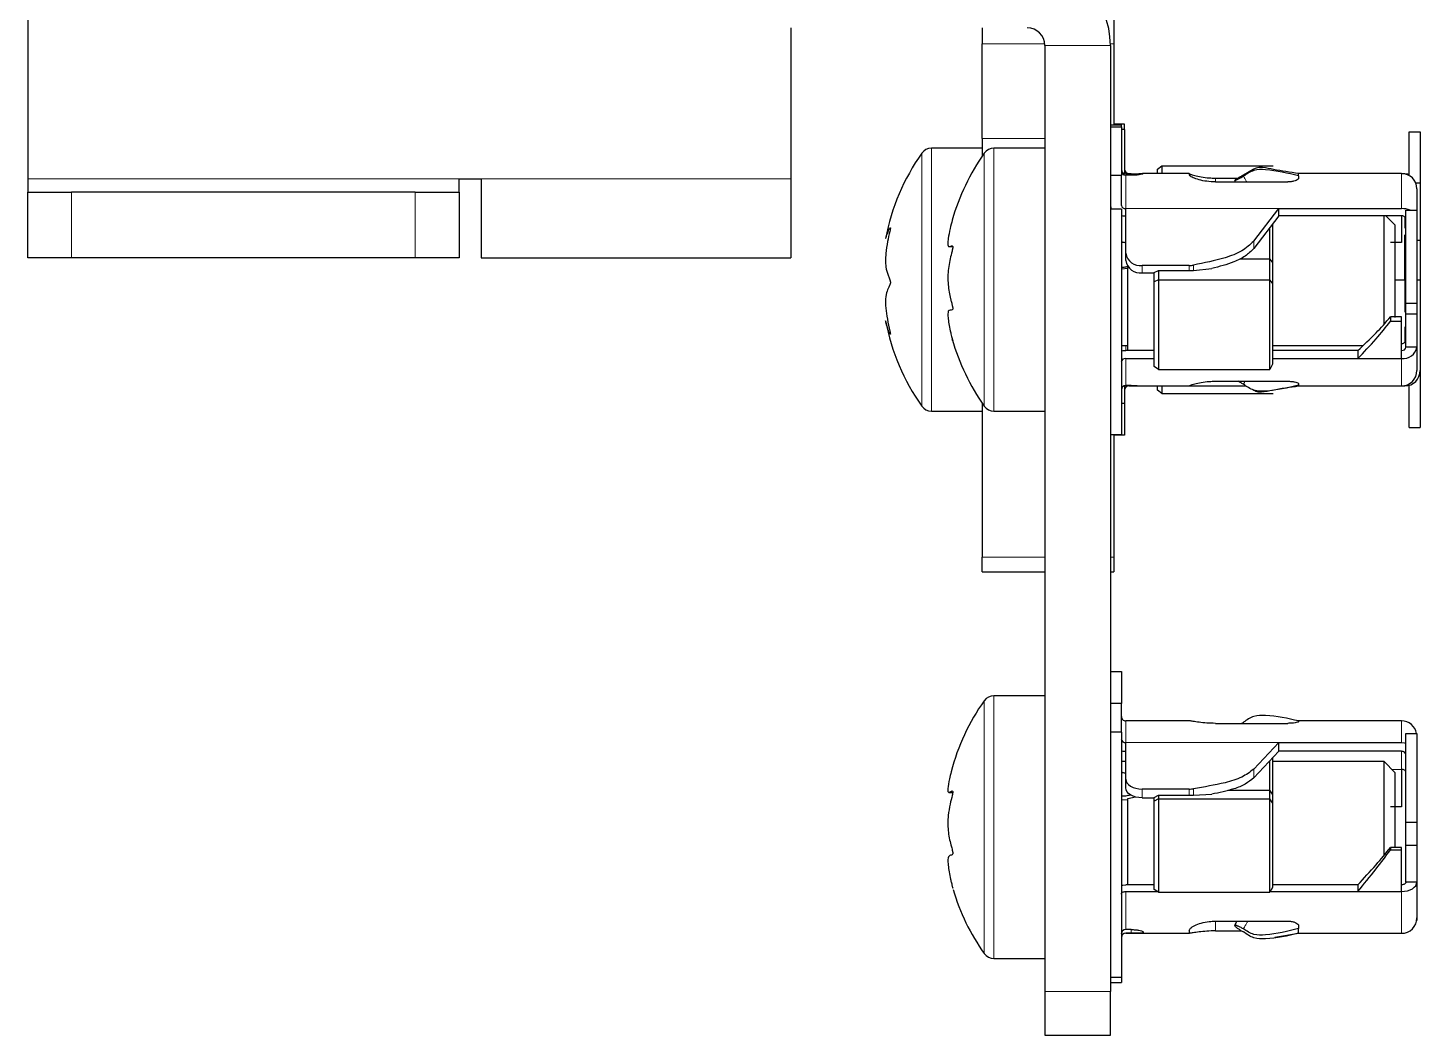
# Model space of a CAD drawing. Header units: millimetres. Extents: x -408 to 642, y 148 to 1992.
# Drawn here: x -59 to 4.6, y 148.4 to 194.4 of the extents above; entities that cross this region are included whole.
import ezdxf

# ---------------------------------------------------------------- set-up
doc = ezdxf.new("R2010")
doc.units = ezdxf.units.MM

msp = doc.modelspace()

# ---------------------------------------------------------------- linework, layer by layer
at = {"color": 7, "linetype": 'Continuous', "lineweight": 25}
for p, q in [((-59.045, 200.948), (-59.045, 187.548)), ((-9.445, 198.342), (-9.445, 193.724)), ((-24.195, 194.448), (-24.195, 187.548)), ((-15.445, 194.448), (-15.445, 193.724)), ((-15.445, 189.394), (-15.445, 193.724)), ((-12.595, 193.648), (-12.595, 150.448)), ((-9.595, 193.648), (-9.595, 150.448)), ((-9.445, 193.724), (-9.445, 190.026)), ((-9.595, 190.026), (-9.095, 190.026)), ((-9.595, 189.929), (-9.095, 189.929)), ((-8.945, 190.048), (-9.445, 190.048)), ((-9.095, 189.929), (-9.095, 190.026)), ((-9.095, 189.929), (-9.095, 187.7)), ((-8.945, 189.806), (-9.095, 189.806)), ((-8.945, 189.806), (-8.945, 190.048)), ((-8.945, 189.806), (-8.945, 187.789)), ((4.055, 189.706), (4.555, 189.706)), ((4.055, 187.704), (4.055, 189.706)), ((4.555, 189.706), (4.555, 187.364)), ((-15.445, 188.948), (-17.77, 188.948)), ((-15.445, 189.394), (-15.445, 188.599)), ((-12.595, 188.948), (-14.92, 188.948)), ((-9.095, 187.7), (-9.595, 187.7)), ((-9.095, 186.328), (-9.095, 187.7)), ((-8.645, 187.783), (-8.895, 187.783)), ((-8.645, 187.717), (-8.895, 187.717)), ((-8.745, 187.783), (-8.745, 187.798)), ((-8.745, 187.798), (-8.686, 187.798)), ((-5.995, 187.798), (-8.128, 187.798)), ((-8.095, 187.795), (-8.095, 187.786)), ((-7.445, 187.998), (-7.245, 188.141)), ((-7.445, 187.798), (-7.445, 187.998)), ((-7.245, 188.141), (-7.245, 187.798)), ((-7.245, 188.141), (-2.161, 188.141)), ((-5.995, 187.798), (-5.995, 187.743)), ((-3.067, 187.976), (-3.519, 187.727)), ((3.705, 187.798), (-0.995, 187.798)), ((-0.995, 187.683), (-0.995, 187.798)), ((-0.995, 187.683), (-0.995, 187.584)), ((3.705, 187.798), (3.855, 187.798)), ((-59.045, 187.548), (-59.045, 186.948)), ((-39.345, 186.948), (-39.345, 187.548)), ((-39.345, 187.548), (-38.345, 187.548)), ((-38.345, 187.548), (-38.345, 183.948)), ((-24.195, 187.548), (-24.195, 183.948)), ((-4.795, 187.585), (-3.764, 187.585)), ((-4.795, 187.413), (-1.495, 187.413)), ((-3.922, 187.476), (-3.922, 187.478)), ((-3.922, 187.475), (-3.888, 187.413)), ((4.352, 187.364), (4.555, 187.364)), ((4.405, 187.098), (4.405, 186.115)), ((4.555, 187.364), (4.555, 184.754)), ((-59.045, 183.948), (-59.045, 186.948)), ((-59.045, 186.948), (-57.045, 186.948)), ((-41.345, 186.948), (-57.045, 186.948)), ((-41.345, 186.948), (-39.345, 186.948)), ((-39.345, 186.948), (-39.345, 183.948)), ((-9.095, 186.173), (-9.595, 186.173)), ((-9.095, 186.173), (-9.095, 175.87)), ((-8.895, 184.151), (-8.895, 186.194)), ((-3.05, 184.708), (-1.895, 186.194)), ((-1.895, 185.86), (-3.05, 184.374)), ((-1.895, 185.86), (-1.895, 186.194)), ((-1.895, 186.194), (3.705, 186.194)), ((3.705, 185.86), (-1.895, 185.86)), ((2.905, 185.598), (2.905, 185.86)), ((3.405, 185.448), (2.993, 185.86)), ((3.905, 186.115), (4.405, 186.115)), ((3.905, 181.869), (3.905, 186.115)), ((4.405, 186.115), (4.405, 181.869)), ((-2.311, 183.897), (-2.311, 185.325)), ((-2.195, 185.474), (-2.195, 183.742)), ((2.905, 180.904), (2.905, 185.598)), ((3.405, 185.448), (3.405, 185.156)), ((3.405, 185.156), (3.405, 181.218)), ((-16.945, 184.463), (-16.815, 184.463)), ((3.705, 184.646), (3.205, 184.646)), ((4.405, 184.754), (4.555, 184.754)), ((4.555, 184.754), (4.555, 182.948)), ((-57.045, 183.948), (-59.045, 183.948)), ((-41.345, 183.948), (-57.045, 183.948)), ((-39.345, 183.948), (-41.345, 183.948)), ((-38.345, 183.948), (-24.195, 183.948)), ((-8.895, 183.817), (-8.895, 184.151)), ((-3.687, 183.897), (-2.311, 183.897)), ((-2.311, 182.936), (-2.311, 183.897)), ((-2.195, 183.742), (-2.311, 183.897)), ((-9.095, 183.443), (-8.795, 183.48)), ((-8.795, 183.495), (-8.751, 183.507)), ((-8.795, 179.716), (-8.795, 183.495)), ((-5.994, 183.594), (-8.145, 183.594)), ((-8.145, 183.259), (-7.595, 183.259)), ((-7.595, 183.273), (-7.395, 183.362)), ((-7.595, 182.853), (-7.595, 183.273)), ((-7.395, 183.362), (-7.395, 182.936)), ((-7.395, 183.362), (-5.994, 183.362)), ((-5.799, 183.371), (-4.96, 183.457)), ((-2.195, 183.742), (-2.195, 182.792)), ((-7.395, 182.936), (-7.595, 182.853)), ((-7.595, 178.982), (-7.595, 182.853)), ((-7.395, 182.936), (-7.395, 178.846)), ((-7.395, 182.936), (-2.311, 182.936)), ((-2.311, 178.846), (-2.311, 182.936)), ((-2.195, 182.792), (-2.311, 182.936)), ((-2.195, 182.792), (-2.195, 179.082)), ((3.405, 182.948), (3.855, 182.948)), ((3.855, 182.948), (3.905, 182.948)), ((4.405, 182.948), (4.555, 182.948)), ((4.555, 182.948), (4.555, 178.798)), ((3.905, 181.869), (4.405, 181.869)), ((3.905, 181.381), (3.905, 181.869)), ((3.905, 181.381), (4.405, 181.381)), ((3.905, 179.865), (3.905, 181.381)), ((4.405, 181.869), (4.405, 181.381)), ((4.405, 181.381), (4.405, 179.865)), ((3.205, 181.249), (3.205, 181.054)), ((3.705, 181.249), (3.205, 181.249)), ((3.205, 181.054), (3.705, 181.054)), ((3.705, 181.054), (3.705, 181.249)), ((-9.095, 179.948), (-8.795, 179.948)), ((-7.595, 179.716), (-8.895, 179.716)), ((-2.195, 179.948), (1.947, 179.948)), ((1.705, 179.716), (-2.195, 179.716)), ((1.705, 179.716), (1.705, 179.345)), ((4.405, 179.865), (3.905, 179.865)), ((4.405, 179.865), (4.405, 178.798)), ((-8.895, 179.345), (-7.595, 179.345)), ((-7.395, 178.846), (-7.595, 178.982)), ((-7.395, 178.846), (-2.311, 178.846)), ((-2.195, 179.082), (-2.311, 178.846)), ((-2.195, 179.345), (1.705, 179.345)), ((1.705, 179.345), (3.705, 179.345)), ((4.555, 178.798), (4.555, 176.19)), ((-8.945, 178.106), (-8.945, 177.315)), ((-8.645, 178.113), (-8.895, 178.113)), ((-8.745, 178.098), (-8.128, 178.098)), ((-8.128, 178.098), (-5.995, 178.098)), ((-7.445, 177.897), (-7.445, 178.098)), ((-7.245, 178.098), (-7.245, 177.755)), ((-5.995, 178.103), (-5.995, 178.098)), ((-5.995, 178.098), (-3.39, 178.098)), ((-4.795, 178.31), (-1.495, 178.31)), ((-0.995, 178.189), (-0.995, 178.129)), ((-0.995, 178.098), (-0.995, 178.129)), ((-0.995, 178.098), (3.705, 178.098)), ((3.705, 178.098), (3.855, 178.098)), ((4.055, 176.19), (4.055, 178.127)), ((-7.245, 177.755), (-7.445, 177.897)), ((-7.245, 177.755), (-2.161, 177.755)), ((-17.77, 176.948), (-15.445, 176.948)), ((-15.445, 177.296), (-15.445, 170.278)), ((-14.92, 176.948), (-12.595, 176.948)), ((-9.095, 177.315), (-8.945, 177.315)), ((-8.945, 177.315), (-8.945, 175.848)), ((4.055, 176.19), (4.555, 176.19)), ((-9.595, 175.87), (-9.095, 175.87)), ((-9.445, 175.87), (-9.445, 170.278)), ((-8.945, 175.848), (-9.445, 175.848)), ((-15.445, 169.608), (-15.445, 170.278)), ((-9.445, 170.278), (-9.445, 169.608)), ((-15.445, 169.608), (-12.595, 169.608)), ((-9.595, 169.608), (-9.445, 169.608)), ((-9.595, 165.048), (-9.095, 165.048)), ((-9.095, 165.048), (-9.095, 163.597)), ((-12.595, 163.948), (-14.92, 163.948)), ((-9.095, 163.597), (-9.595, 163.597)), ((-9.095, 162.291), (-9.095, 163.597)), ((-9.095, 162.291), (-9.595, 162.291)), ((-9.095, 162.291), (-9.095, 151.097)), ((-8.601, 162.798), (-8.895, 162.798)), ((-5.976, 162.798), (-8.601, 162.798)), ((-4.795, 162.687), (-1.495, 162.687)), ((3.705, 162.798), (-0.995, 162.798)), ((-0.995, 162.795), (-0.995, 162.798)), ((-0.995, 162.795), (-0.995, 162.768)), ((3.905, 162.219), (4.405, 162.219)), ((3.905, 158.171), (3.905, 162.219)), ((4.405, 162.219), (4.405, 158.171)), ((-8.895, 160.14), (-8.895, 161.806)), ((-3.05, 160.595), (-1.895, 161.806)), ((-1.895, 161.409), (-1.895, 161.806)), ((-1.895, 161.806), (3.705, 161.806)), ((-8.895, 160.948), (-9.095, 160.948)), ((-1.895, 161.409), (-3.05, 160.197)), ((-2.311, 159.63), (-2.311, 160.973)), ((-2.195, 161.094), (-2.195, 159.446)), ((2.905, 160.948), (-2.195, 160.948)), ((3.705, 161.409), (-1.895, 161.409)), ((3.405, 160.448), (2.905, 160.948)), ((2.905, 158.206), (2.905, 160.948)), ((3.405, 160.448), (3.405, 158.163)), ((-8.895, 159.743), (-8.895, 160.14)), ((-5.994, 159.686), (-8.145, 159.686)), ((-16.972, 159.536), (-16.818, 159.536)), ((-9.095, 159.195), (-8.795, 159.214)), ((-8.795, 159.249), (-8.455, 159.331)), ((-8.795, 155.312), (-8.795, 159.249)), ((-8.145, 159.288), (-7.595, 159.288)), ((-7.595, 159.304), (-7.395, 159.41)), ((-7.595, 159.132), (-7.595, 159.304)), ((-7.395, 159.235), (-7.595, 159.132)), ((-7.595, 155.095), (-7.595, 159.132)), ((-7.395, 159.41), (-7.395, 159.235)), ((-7.395, 159.41), (-5.994, 159.41)), ((-7.395, 159.235), (-7.395, 154.97)), ((-7.395, 159.235), (-2.311, 159.235)), ((-5.799, 159.414), (-4.96, 159.449)), ((-4.223, 159.63), (-2.311, 159.63)), ((-2.311, 159.235), (-2.311, 159.63)), ((-2.195, 159.446), (-2.311, 159.63)), ((-2.311, 154.97), (-2.311, 159.235)), ((-2.195, 159.056), (-2.311, 159.235)), ((-2.195, 159.446), (-2.195, 159.056)), ((-2.195, 159.056), (-2.195, 155.187)), ((3.705, 158.874), (3.205, 158.874)), ((2.905, 156.64), (2.905, 158.206)), ((3.405, 158.163), (3.405, 157.009)), ((3.905, 158.171), (4.405, 158.171)), ((3.905, 157.121), (3.905, 158.171)), ((4.405, 158.171), (4.405, 157.121)), ((3.905, 157.121), (4.405, 157.121)), ((3.905, 155.434), (3.905, 157.121)), ((4.405, 157.121), (4.405, 155.434)), ((3.205, 157.022), (3.205, 156.916)), ((3.705, 157.022), (3.205, 157.022)), ((3.205, 156.916), (3.705, 156.916)), ((3.705, 156.916), (3.705, 157.022)), ((-7.595, 155.312), (-8.895, 155.312)), ((-2.195, 155.187), (-2.311, 154.97)), ((1.705, 155.312), (-2.195, 155.312)), ((1.705, 155.312), (1.705, 155.01)), ((4.405, 155.434), (3.905, 155.434)), ((4.405, 155.434), (4.405, 153.798)), ((-8.895, 155.01), (-7.458, 155.01)), ((-7.395, 154.97), (-7.595, 155.095)), ((-7.395, 154.97), (-2.311, 154.97)), ((-2.29, 155.01), (1.705, 155.01)), ((1.705, 155.01), (3.705, 155.01)), ((-4.795, 153.654), (-1.495, 153.654)), ((-3.813, 153.654), (-3.922, 153.46)), ((-3.922, 153.451), (-3.922, 153.456)), ((-0.995, 153.444), (-0.995, 153.315)), ((-0.995, 153.098), (-0.995, 153.315)), ((4.394, 153.677), (4.405, 153.677)), ((4.405, 153.798), (4.405, 153.677)), ((-8.645, 153.268), (-8.895, 153.268)), ((-8.895, 153.098), (-8.601, 153.098)), ((-8.645, 153.098), (-8.895, 153.098)), ((-8.601, 153.098), (-5.976, 153.098)), ((-8.095, 153.154), (-8.095, 153.131)), ((-5.995, 153.23), (-5.995, 153.101)), ((-4.795, 153.209), (-3.599, 153.209)), ((-2.087, 152.921), (-0.995, 153.109)), ((-0.995, 153.098), (3.705, 153.098)), ((-14.92, 151.948), (-12.595, 151.948)), ((-9.595, 151.097), (-9.095, 151.097)), ((-9.595, 150.848), (-9.095, 150.848)), ((-9.095, 151.097), (-9.095, 150.848)), ((-12.595, 150.448), (-12.595, 148.448)), ((-9.595, 148.448), (-9.595, 150.448)), ((-12.595, 148.448), (-9.595, 148.448))]:
    msp.add_line(p, q, dxfattribs=at)
at = {"color": 8, "linetype": 'Continuous', "lineweight": 18}
for p, q in [((-15.445, 193.724), (-12.599, 193.724)), ((-12.595, 193.648), (-9.595, 193.648)), ((-9.596, 193.724), (-9.445, 193.724)), ((-17.77, 188.942), (-17.77, 188.948)), ((-17.77, 176.948), (-17.77, 188.942)), ((-12.595, 189.394), (-15.445, 189.394)), ((-14.92, 176.948), (-14.92, 188.948)), ((-18.211, 188.714), (-18.211, 188.719)), ((-18.211, 177.176), (-18.211, 188.714)), ((-15.361, 177.176), (-15.361, 188.719)), ((-8.895, 187.717), (-8.895, 186.194)), ((-8.645, 187.717), (-8.645, 187.783)), ((3.705, 186.194), (3.705, 187.798)), ((-59.045, 187.548), (-39.345, 187.548)), ((-38.345, 187.548), (-24.195, 187.548)), ((-4.795, 187.585), (-4.795, 187.413)), ((-57.045, 186.948), (-57.045, 183.948)), ((-41.345, 183.948), (-41.345, 186.948)), ((-8.895, 186.194), (-1.895, 186.194)), ((3.855, 185.307), (3.855, 185.814)), ((-3.05, 184.374), (-3.05, 184.708)), ((-8.145, 183.594), (-8.145, 183.259)), ((-5.994, 183.362), (-5.994, 183.594)), ((-5.799, 183.613), (-5.799, 183.371)), ((3.855, 181.466), (3.855, 182.948)), ((3.855, 180.081), (3.855, 180.793)), ((3.705, 179.716), (3.705, 180.036)), ((-8.895, 179.948), (-8.895, 179.716)), ((-8.895, 179.345), (-8.895, 178.113)), ((3.705, 178.098), (3.705, 179.345)), ((-8.745, 178.113), (-8.745, 178.098)), ((3.855, 178.098), (3.855, 178.114)), ((-15.445, 170.278), (-12.595, 170.278)), ((-9.595, 170.278), (-9.445, 170.278)), ((-15.361, 152.176), (-15.361, 163.719)), ((-14.92, 151.948), (-14.92, 163.948)), ((-8.895, 162.798), (-8.895, 161.806)), ((-3.519, 162.733), (-3.492, 162.687)), ((3.705, 161.806), (3.705, 162.798)), ((-8.895, 161.806), (-1.895, 161.806)), ((3.705, 160.583), (3.705, 161.409)), ((-3.05, 160.197), (-3.05, 160.595)), ((3.705, 160.583), (3.269, 160.583)), ((-8.145, 159.686), (-8.145, 159.288)), ((-5.994, 159.41), (-5.994, 159.686)), ((-5.799, 159.702), (-5.799, 159.414)), ((-8.895, 155.01), (-8.895, 153.268)), ((3.705, 153.098), (3.705, 155.01)), ((-4.795, 153.654), (-4.795, 153.209)), ((-8.645, 153.098), (-8.645, 153.268)), ((-9.595, 150.448), (-12.595, 150.448))]:
    msp.add_line(p, q, dxfattribs=at)
at = {"color": 7, "linetype": 'Continuous', "lineweight": 25, "flags": 128}
for points in [[(3.855, 187.798), (3.991, 187.784), (4.055, 187.769)], [(-9.595, 186.328), (-9.582, 186.237), (-9.556, 186.173)], [(-9.095, 185.879), (-9.032, 185.869), (-8.895, 185.86)], [(-9.095, 179.694), (-9.032, 179.706), (-8.895, 179.716)], [(3.705, 161.806), (3.841, 161.796), (3.905, 161.783)], [(-9.095, 161.432), (-9.032, 161.419), (-8.895, 161.409)], [(3.905, 160.462), (3.901, 160.486), (3.89, 160.508), (3.871, 160.529), (3.846, 160.548), (3.816, 160.563), (3.781, 160.574), (3.744, 160.581), (3.705, 160.583)], [(-8.895, 160.14), (-8.881, 160.052), (-8.838, 159.967), (-8.769, 159.888), (-8.676, 159.819), (-8.562, 159.763), (-8.432, 159.721), (-8.292, 159.695), (-8.145, 159.686)], [(-8.145, 159.288), (-8.292, 159.297), (-8.432, 159.323), (-8.562, 159.365), (-8.676, 159.421), (-8.769, 159.49), (-8.838, 159.569), (-8.881, 159.654), (-8.895, 159.743)], [(-9.095, 155.295), (-9.032, 155.304), (-8.895, 155.312)], [(3.905, 155.434), (3.901, 155.41), (3.89, 155.387), (3.871, 155.366), (3.846, 155.348), (3.816, 155.333), (3.781, 155.322), (3.744, 155.315), (3.705, 155.312)], [(3.705, 155.01), (3.841, 155.018), (3.973, 155.042), (4.094, 155.081), (4.2, 155.134), (4.287, 155.198), (4.352, 155.271), (4.391, 155.351), (4.405, 155.434)], [(-9.095, 154.888), (-9.091, 154.912), (-9.08, 154.935), (-9.061, 154.956), (-9.037, 154.974), (-9.006, 154.989), (-8.972, 155), (-8.934, 155.007), (-8.895, 155.01)]]:
    msp.add_lwpolyline(points, dxfattribs=at)
at = {"color": 7, "linetype": 'Continuous', "lineweight": 25}
for centre, radius, start, end in [((-13.395, 193.648), 3.8, 360, 90), ((-13.395, 193.648), 0.8, 0, 90), ((-17.77, 188.408), 0.54, 90, 144.74847), ((-14.92, 188.408), 0.54, 90, 144.74847), ((-10.045, 182.948), 10, 144.74847, 169.13664), ((-7.195, 182.948), 10, 144.74847, 164.2164), ((-8.895, 187.982), 0.2, 180.08935, 270.08907), ((-8.897, 187.915), 0.198, 180.48602, 270.47792), ((-8.745, 187.998), 0.2, 180, 270), ((3.705, 187.098), 0.7, 360, 90), ((-8.923, 186.369), 0.177, 193.44863, 278.95624), ((3.712, 185.233), 0.962, 66.6447, 90.4317), ((3.732, 185.684), 0.177, 13.44863, 98.95624), ((-8.229, 184.264), 0.676, 189.63694, 277.14426), ((-8.229, 183.93), 0.676, 189.63694, 277.14426), ((-5.994, 184.59), 0.996, 269.96573, 281.24283), ((-10.045, 182.948), 10, 190.82426, 215.25153), ((-7.195, 182.948), 10, 195.76708, 215.25153), ((3.732, 180.211), 0.177, 261.04376, 346.55137), ((3.727, 179.895), 0.18, 262.85574, 350.36306), ((3.783, 179.97), 0.63, 262.85574, 350.36306), ((-8.918, 179.166), 0.18, 82.85574, 170.36306), ((3.705, 178.798), 0.7, 270, 360), ((3.855, 178.798), 0.7, 270, 360), ((-8.895, 177.913), 0.2, 89.91093, 179.91065), ((-8.745, 177.898), 0.2, 90, 180), ((-17.77, 177.488), 0.54, 215.25153, 270), ((-14.92, 177.488), 0.54, 215.25153, 270), ((-7.195, 157.948), 10, 144.74847, 165.35216), ((-14.92, 163.408), 0.54, 90, 144.74847), ((-8.895, 162.998), 0.2, 180.0002, 270.0002), ((3.705, 162.098), 0.7, 9.94909, 90), ((-8.914, 161.989), 0.183, 187.23659, 275.7518), ((3.723, 161.226), 0.183, 7.23659, 95.7518), ((-5.993, 160.9), 1.214, 269.96029, 279.18959), ((-7.195, 157.948), 10, 196.54426, 215.25153), ((3.705, 153.798), 0.7, 270, 360), ((-8.899, 153.071), 0.197, 88.99664, 178.9602), ((-8.895, 152.898), 0.2, 89.9998, 179.9998), ((-14.92, 152.488), 0.54, 215.25153, 270)]:
    msp.add_arc(centre, radius, start, end, dxfattribs=at)
for centre, ratio in [((-5.994, 183.629), 0.356453), ((-5.994, 159.52), 0.14648)]:
    msp.add_ellipse(centre, major_axis=(0.75, 0), ratio=ratio, start_param=4.712389, end_param=4.975032, dxfattribs=at)
for points, knots in [([(-8.645, 187.783), (-8.583, 187.783), (-8.46, 187.784), (-8.295, 187.791), (-8.171, 187.797), (-8.105, 187.799), (-8.098, 187.796), (-8.095, 187.795)], [0, 0, 0, 0, 0.214393, 0.428789, 0.643061, 0.856854, 1, 1, 1, 1]), ([(-8.095, 187.786), (-8.101, 187.781), (-8.113, 187.771), (-8.207, 187.75), (-8.346, 187.73), (-8.501, 187.719), (-8.604, 187.717), (-8.645, 187.717)], [0, 0, 0, 0, 0.214305, 0.42865, 0.642279, 0.856223, 1, 1, 1, 1]), ([(-5.995, 187.792), (-5.983, 187.783), (-5.958, 187.763), (-5.758, 187.7), (-5.46, 187.635), (-5.122, 187.592), (-4.892, 187.587), (-4.795, 187.585)], [0, 0, 0, 0, 0.212833, 0.42585, 0.635542, 0.846587, 1, 1, 1, 1]), ([(-4.795, 187.413), (-4.93, 187.418), (-5.2, 187.429), (-5.559, 187.505), (-5.829, 187.602), (-5.974, 187.688), (-5.989, 187.727), (-5.995, 187.743)], [0, 0, 0, 0, 0.213238, 0.42649, 0.63916, 0.849598, 1, 1, 1, 1]), ([(-3.519, 187.727), (-3.568, 187.7), (-3.665, 187.645), (-3.79, 187.571), (-3.88, 187.514), (-3.918, 187.485), (-3.922, 187.48), (-3.922, 187.478)], [0, 0, 0, 0, 0.225867, 0.451734, 0.677598, 0.903479, 1, 1, 1, 1]), ([(-3.922, 187.476), (-3.918, 187.476), (-3.908, 187.475), (-3.833, 187.509), (-3.722, 187.565), (-3.609, 187.624), (-3.54, 187.662), (-3.519, 187.673)], [0, 0, 0, 0, 0.2258834, 0.4517668, 0.6776501, 0.9035238, 1, 1, 1, 1]), ([(-0.995, 187.683), (-1.494, 187.806), (-2.165, 187.971), (-3.06, 187.983), (-3.364, 187.777), (-3.519, 187.673)], [0, 0, 0, 0, 0.587693, 0.790818, 1, 1, 1, 1]), ([(-0.995, 187.798), (-1.382, 187.854), (-1.944, 187.937), (-2.552, 188.064), (-2.884, 188.082), (-3.025, 188.001), (-3.095, 187.961)], [0, 0, 0, 0, 0.53039, 0.769058, 0.884473, 1, 1, 1, 1]), ([(-0.995, 187.584), (-1.001, 187.567), (-1.012, 187.533), (-1.097, 187.481), (-1.224, 187.44), (-1.364, 187.416), (-1.458, 187.414), (-1.495, 187.413)], [0, 0, 0, 0, 0.214373, 0.428779, 0.642592, 0.856666, 1, 1, 1, 1]), ([(3.705, 185.86), (3.705, 185.704), (3.705, 185.345), (3.705, 184.899), (3.705, 184.646)], [0, 0, 0, 0, 0.4334515, 1, 1, 1, 1]), ([(-19.866, 184.83), (-19.866, 184.823), (-19.868, 184.804), (-19.806, 184.992), (-19.726, 185.194), (-19.668, 185.302), (-19.652, 185.321), (-19.646, 185.319), (-19.645, 185.308), (-19.647, 185.286), (-19.655, 185.235), (-19.7, 185.031), (-19.782, 184.664), (-19.852, 184.209), (-19.876, 183.804), (-19.851, 183.445), (-19.779, 183.206), (-19.698, 183.023), (-19.661, 182.923), (-19.649, 182.867), (-19.645, 182.838), (-19.645, 182.813), (-19.647, 182.785), (-19.658, 182.734), (-19.714, 182.598), (-19.806, 182.436), (-19.872, 182.152), (-19.869, 181.728), (-19.811, 181.26), (-19.733, 180.876), (-19.675, 180.617), (-19.654, 180.524), (-19.646, 180.475), (-19.645, 180.46), (-19.646, 180.452), (-19.654, 180.456), (-19.696, 180.534), (-19.777, 180.751), (-19.85, 180.992), (-19.862, 181.049), (-19.866, 181.067)], [0, 0, 0, 0, 0.031606, 0.08599, 0.146926, 0.162165, 0.169821, 0.172902, 0.176017, 0.178677, 0.182699, 0.194136, 0.245481, 0.30493, 0.341521, 0.378321, 0.450036, 0.485425, 0.500034, 0.504619, 0.507564, 0.510071, 0.512573, 0.517012, 0.53072, 0.594642, 0.659092, 0.697147, 0.750509, 0.809821, 0.823325, 0.836953, 0.840019, 0.842585, 0.845154, 0.849068, 0.859852, 0.907936, 0.969401, 1, 1, 1, 1]), ([(-16.817, 185.672), (-16.818, 185.667), (-16.849, 185.558), (-16.929, 185.24), (-16.999, 184.87), (-17.026, 184.587), (-17.001, 184.434), (-16.922, 184.471), (-16.839, 184.494), (-16.809, 184.486), (-16.798, 184.464), (-16.795, 184.444), (-16.795, 184.42), (-16.799, 184.384), (-16.817, 184.291), (-16.897, 183.985), (-16.983, 183.604), (-17.026, 183.094), (-17.007, 182.589), (-16.934, 182.225), (-16.862, 181.944), (-16.834, 181.84), (-16.815, 181.762), (-16.802, 181.705), (-16.796, 181.66), (-16.795, 181.643), (-16.795, 181.635)], [0, 0, 0, 0, 0.00365, 0.077461, 0.171814, 0.228586, 0.285766, 0.416114, 0.454923, 0.474397, 0.482246, 0.486516, 0.490821, 0.495681, 0.504404, 0.537695, 0.669138, 0.731239, 0.794134, 0.916194, 0.946326, 0.965487, 0.978097, 0.99078, 0.995843, 1, 1, 1, 1]), ([(-9.095, 184.712), (-9.094, 184.707), (-9.092, 184.697), (-9.075, 184.681), (-9.038, 184.663), (-8.968, 184.653), (-8.92, 184.645), (-8.895, 184.641)], [0, 0, 0, 0, 0.195302, 0.377541, 0.538909, 0.761383, 1, 1, 1, 1]), ([(-3.05, 184.708), (-3.219, 184.549), (-3.57, 184.217), (-4.552, 183.868), (-5.315, 183.712), (-5.799, 183.613)], [0, 0, 0, 0, 0.254027, 0.526591, 1, 1, 1, 1]), ([(3.855, 182.948), (3.855, 183.342), (3.855, 184.047), (3.855, 184.707), (3.855, 184.997)], [0, 0, 0, 0, 0.559866, 1, 1, 1, 1]), ([(-3.05, 184.374), (-3.17, 184.251), (-3.415, 184.001), (-4.079, 183.685), (-4.619, 183.545), (-4.96, 183.457)], [0, 0, 0, 0, 0.261809, 0.533628, 1, 1, 1, 1]), ([(-9.095, 183.549), (-9.094, 183.544), (-9.092, 183.535), (-9.075, 183.524), (-9.037, 183.515), (-8.961, 183.522), (-8.879, 183.532), (-8.822, 183.547), (-8.792, 183.554)], [0, 0, 0, 0, 0.146813, 0.283805, 0.40511, 0.587871, 0.783158, 1, 1, 1, 1]), ([(-16.795, 181.635), (-16.795, 181.628), (-16.796, 181.61), (-16.805, 181.583), (-16.847, 181.546), (-16.928, 181.564), (-16.998, 181.536), (-17.026, 181.405), (-17.003, 181.078), (-16.927, 180.671), (-16.846, 180.34), (-16.814, 180.219), (-16.8, 180.169), (-16.795, 180.151), (-16.795, 180.148), (-16.797, 180.156), (-16.805, 180.18), (-16.813, 180.209), (-16.818, 180.227)], [0, 0, 0, 0, 0.0080985, 0.0194887, 0.0510507, 0.192127, 0.3599728, 0.4662721, 0.5734397, 0.8070788, 0.883862, 0.9223376, 0.9416812, 0.9500322, 0.9584695, 0.9657153, 0.9784816, 1, 1, 1, 1]), ([(1.705, 179.716), (1.985, 179.972), (2.485, 180.429), (2.985, 180.999), (3.205, 181.249)], [0, 0, 0, 0, 0.559868, 1, 1, 1, 1]), ([(1.705, 179.345), (1.985, 179.633), (2.485, 180.149), (2.985, 180.778), (3.205, 181.054)], [0, 0, 0, 0, 0.559911, 1, 1, 1, 1]), ([(3.705, 179.345), (3.705, 179.633), (3.705, 180.149), (3.705, 180.778), (3.705, 181.054)], [0, 0, 0, 0, 0.559866, 1, 1, 1, 1]), ([(-8.645, 178.113), (-8.583, 178.112), (-8.459, 178.111), (-8.296, 178.105), (-8.177, 178.099), (-8.142, 178.098), (-8.128, 178.098)], [0, 0, 0, 0, 0.268337, 0.536678, 0.804865, 1, 1, 1, 1]), ([(-5.995, 178.103), (-5.983, 178.113), (-5.958, 178.132), (-5.758, 178.196), (-5.46, 178.26), (-5.122, 178.303), (-4.892, 178.308), (-4.795, 178.31)], [0, 0, 0, 0, 0.212833, 0.42585, 0.635542, 0.846587, 1, 1, 1, 1]), ([(-3.519, 178.169), (-3.568, 178.196), (-3.659, 178.247), (-3.731, 178.29), (-3.764, 178.31)], [0, 0, 0, 0, 0.54387, 1, 1, 1, 1]), ([(-0.995, 178.129), (-1.494, 178.01), (-2.165, 177.849), (-3.06, 177.853), (-3.364, 178.063), (-3.519, 178.169)], [0, 0, 0, 0, 0.587693, 0.790818, 1, 1, 1, 1]), ([(-3.095, 177.934), (-3.035, 177.9), (-2.946, 177.848), (-2.801, 177.818), (-2.566, 177.827), (-1.965, 177.961), (-1.395, 178.041), (-0.995, 178.098)], [0, 0, 0, 0, 0.113251, 0.16898, 0.224646, 0.455828, 1, 1, 1, 1]), ([(-1.495, 178.31), (-1.439, 178.309), (-1.327, 178.305), (-1.177, 178.281), (-1.064, 178.248), (-1.004, 178.215), (-0.998, 178.196), (-0.995, 178.189)], [0, 0, 0, 0, 0.214445, 0.428893, 0.643239, 0.857188, 1, 1, 1, 1]), ([(-0.995, 162.795), (-1.494, 162.911), (-2.165, 163.067), (-3.06, 163.05), (-3.364, 162.84), (-3.519, 162.733)], [0, 0, 0, 0, 0.587693, 0.790818, 1, 1, 1, 1]), ([(-4.795, 162.687), (-4.93, 162.69), (-5.2, 162.695), (-5.56, 162.735), (-5.826, 162.776), (-5.958, 162.798), (-5.972, 162.796), (-5.976, 162.796)], [0, 0, 0, 0, 0.2348136, 0.4696429, 0.703831, 0.935562, 1, 1, 1, 1]), ([(-3.599, 162.687), (-3.593, 162.69), (-3.568, 162.706), (-3.54, 162.721), (-3.519, 162.733)], [0, 0, 0, 0, 0.235419, 1, 1, 1, 1]), ([(-0.995, 162.768), (-1.001, 162.761), (-1.012, 162.747), (-1.097, 162.723), (-1.224, 162.701), (-1.364, 162.688), (-1.458, 162.687), (-1.495, 162.687)], [0, 0, 0, 0, 0.214373, 0.428779, 0.642592, 0.856666, 1, 1, 1, 1]), ([(-16.866, 160.478), (-16.895, 160.367), (-16.966, 160.094), (-17.022, 159.733), (-17.019, 159.535), (-16.961, 159.527), (-16.883, 159.585), (-16.825, 159.601), (-16.804, 159.597), (-16.796, 159.569), (-16.795, 159.55), (-16.796, 159.524), (-16.804, 159.47), (-16.846, 159.285), (-16.928, 158.97), (-16.999, 158.555), (-17.026, 158.131), (-17.001, 157.645), (-16.922, 157.28), (-16.839, 156.982), (-16.809, 156.868), (-16.798, 156.806), (-16.795, 156.772), (-16.795, 156.747), (-16.799, 156.723), (-16.817, 156.685), (-16.897, 156.654), (-16.983, 156.648), (-17.026, 156.483), (-17.007, 156.134), (-16.934, 155.733), (-16.862, 155.423), (-16.834, 155.313), (-16.815, 155.237), (-16.802, 155.189), (-16.796, 155.163), (-16.795, 155.16), (-16.795, 155.158)], [0, 0, 0, 0, 0.046233, 0.113467, 0.153166, 0.208832, 0.270707, 0.284793, 0.299011, 0.302209, 0.304886, 0.307566, 0.311648, 0.322899, 0.373059, 0.43718, 0.475761, 0.514619, 0.603202, 0.629576, 0.64281, 0.648144, 0.651045, 0.653971, 0.657274, 0.663202, 0.685826, 0.775152, 0.817355, 0.860097, 0.943047, 0.963524, 0.976545, 0.985115, 0.993735, 0.997175, 1, 1, 1, 1]), ([(-9.095, 160.52), (-9.094, 160.511), (-9.092, 160.494), (-9.075, 160.468), (-9.038, 160.441), (-8.968, 160.43), (-8.92, 160.422), (-8.895, 160.418)], [0, 0, 0, 0, 0.195302, 0.377541, 0.538909, 0.761383, 1, 1, 1, 1]), ([(-3.05, 160.595), (-3.219, 160.464), (-3.57, 160.194), (-4.552, 159.909), (-5.315, 159.782), (-5.799, 159.702)], [0, 0, 0, 0, 0.254027, 0.526591, 1, 1, 1, 1]), ([(3.705, 160.583), (3.705, 160.286), (3.705, 159.754), (3.705, 159.143), (3.705, 158.874)], [0, 0, 0, 0, 0.5597848, 1, 1, 1, 1]), ([(-3.05, 160.197), (-3.17, 160.097), (-3.415, 159.893), (-4.079, 159.635), (-4.619, 159.521), (-4.96, 159.449)], [0, 0, 0, 0, 0.261809, 0.533628, 1, 1, 1, 1]), ([(-9.095, 159.432), (-9.094, 159.423), (-9.092, 159.406), (-9.075, 159.385), (-9.037, 159.367), (-8.961, 159.372), (-8.842, 159.385), (-8.748, 159.409), (-8.68, 159.425)], [0, 0, 0, 0, 0.115696, 0.223653, 0.319247, 0.463273, 0.617169, 1, 1, 1, 1]), ([(1.705, 155.312), (1.985, 155.61), (2.485, 156.141), (2.985, 156.753), (3.205, 157.022)], [0, 0, 0, 0, 0.559868, 1, 1, 1, 1]), ([(1.705, 155.01), (1.985, 155.344), (2.485, 155.94), (2.985, 156.617), (3.205, 156.916)], [0, 0, 0, 0, 0.559911, 1, 1, 1, 1]), ([(3.705, 155.01), (3.705, 155.344), (3.705, 155.94), (3.705, 156.617), (3.705, 156.916)], [0, 0, 0, 0, 0.559866, 1, 1, 1, 1]), ([(-5.995, 153.23), (-5.983, 153.264), (-5.958, 153.333), (-5.758, 153.461), (-5.46, 153.574), (-5.122, 153.643), (-4.892, 153.651), (-4.795, 153.654)], [0, 0, 0, 0, 0.2128333, 0.4258501, 0.6355415, 0.8465873, 1, 1, 1, 1]), ([(-3.519, 153.302), (-3.568, 153.327), (-3.665, 153.378), (-3.79, 153.433), (-3.88, 153.465), (-3.918, 153.468), (-3.922, 153.459), (-3.922, 153.456)], [0, 0, 0, 0, 0.225867, 0.451734, 0.677598, 0.903479, 1, 1, 1, 1]), ([(-3.922, 153.451), (-3.918, 153.441), (-3.908, 153.42), (-3.833, 153.359), (-3.722, 153.282), (-3.609, 153.214), (-3.54, 153.174), (-3.519, 153.163)], [0, 0, 0, 0, 0.225883, 0.451767, 0.67765, 0.903524, 1, 1, 1, 1]), ([(-0.995, 153.315), (-1.494, 153.191), (-2.165, 153.023), (-3.06, 152.999), (-3.364, 153.2), (-3.519, 153.302)], [0, 0, 0, 0, 0.587693, 0.790818, 1, 1, 1, 1]), ([(-1.495, 153.654), (-1.439, 153.651), (-1.327, 153.646), (-1.177, 153.607), (-1.064, 153.552), (-1.004, 153.494), (-0.998, 153.459), (-0.995, 153.444)], [0, 0, 0, 0, 0.214445, 0.428893, 0.643239, 0.857188, 1, 1, 1, 1]), ([(-8.645, 153.268), (-8.583, 153.266), (-8.46, 153.263), (-8.295, 153.239), (-8.171, 153.207), (-8.105, 153.176), (-8.098, 153.16), (-8.095, 153.154)], [0, 0, 0, 0, 0.214393, 0.428789, 0.643061, 0.856854, 1, 1, 1, 1]), ([(-8.095, 153.131), (-8.101, 153.125), (-8.113, 153.111), (-8.207, 153.102), (-8.346, 153.098), (-8.501, 153.098), (-8.604, 153.098), (-8.645, 153.098)], [0, 0, 0, 0, 0.214305, 0.42865, 0.642279, 0.856223, 1, 1, 1, 1]), ([(-4.795, 153.209), (-4.93, 153.206), (-5.2, 153.2), (-5.559, 153.16), (-5.829, 153.119), (-5.974, 153.095), (-5.989, 153.099), (-5.995, 153.101)], [0, 0, 0, 0, 0.213238, 0.42649, 0.63916, 0.849598, 1, 1, 1, 1]), ([(-0.995, 153.1), (-1.494, 152.984), (-2.165, 152.829), (-3.06, 152.845), (-3.364, 153.056), (-3.519, 153.163)], [0, 0, 0, 0, 0.587693, 0.790818, 1, 1, 1, 1])]:
    msp.add_open_spline(points, degree=3, knots=knots, dxfattribs=at)
at = {"color": 8, "linetype": 'Continuous', "lineweight": 18}
for points, knots in [([(-3.519, 187.673), (-3.477, 187.6), (-3.428, 187.513), (-3.378, 187.426), (-3.37, 187.413)], [0, 0, 0, 0, 0.842756, 1, 1, 1, 1]), ([(-3.438, 178.31), (-3.449, 178.291), (-3.476, 178.243), (-3.503, 178.196), (-3.519, 178.169)], [0, 0, 0, 0, 0.415393, 1, 1, 1, 1]), ([(-3.315, 153.654), (-3.32, 153.645), (-3.347, 153.6), (-3.399, 153.51), (-3.461, 153.402), (-3.503, 153.329), (-3.519, 153.302)], [0, 0, 0, 0, 0.0739863, 0.3830142, 0.7673301, 1, 1, 1, 1])]:
    msp.add_open_spline(points, degree=3, knots=knots, dxfattribs=at)

doc.saveas('drawing.dxf')
